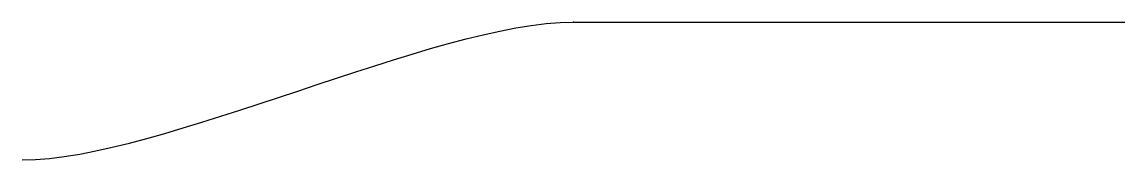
# Model space of a CAD drawing. Header units: inches. Extents: x 0 to 8, y 0 to 1.
import ezdxf

# ---------------------------------------------------------------- set-up
doc = ezdxf.new("R2010")
doc.units = ezdxf.units.IN
doc.layers.get('0').update_dxf_attribs({"linetype": 'CONTINUOUS'})

msp = doc.modelspace()

# ---------------------------------------------------------------- linework, layer by layer
msp.add_line((4, 1), (8, 1))
msp.add_open_spline([(0, 0), (1, 0), (3, 1), (4, 1)], degree=3)
msp.add_point((4, 1))

doc.saveas('drawing.dxf')
